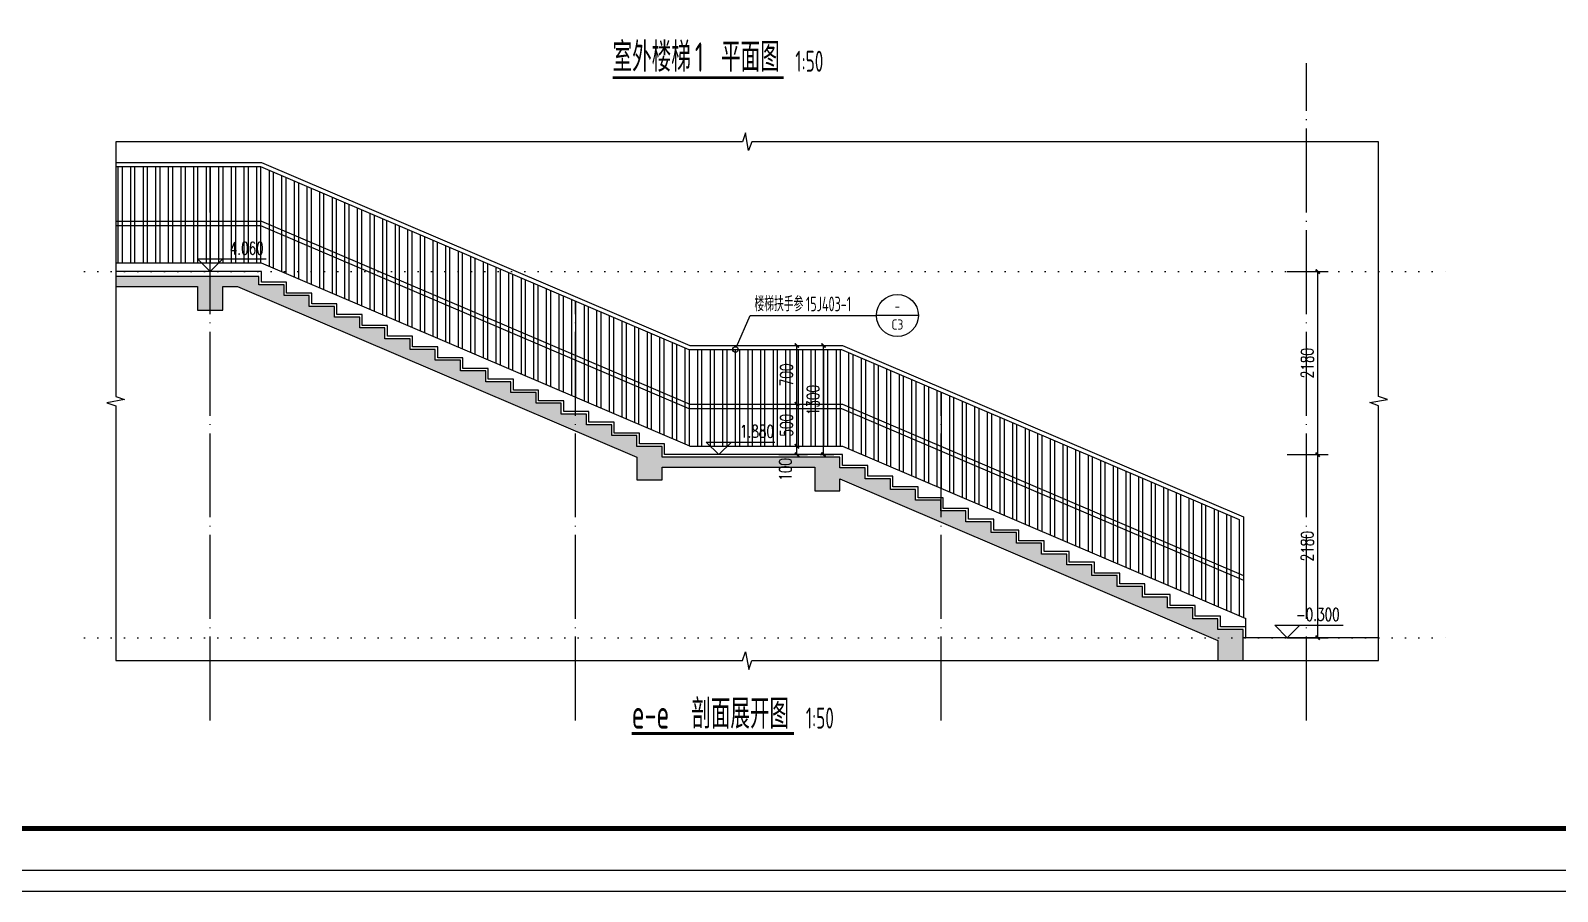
# Model space of a CAD drawing. Header units: millimetres. Extents: x -1048436 to -185795, y -983427 to 400387.
# Drawn here: x -449007 to -430829, y -688850 to -678599 of the extents above; entities that cross this region are included whole.
import ezdxf
from ezdxf.enums import TextEntityAlignment as Align

# ---------------------------------------------------------------- set-up
doc = ezdxf.new("R2010")
doc.units = ezdxf.units.MM
doc.header["$LTSCALE"] = 500
doc.linetypes.add('DOT2', pattern=[3.175, 0, -3.175])
doc.linetypes.add('DOTE', pattern=[2.42, 2, -0.2, 0.02, -0.2])
for name, color, linetype in [('C-SHET-TTLB', 11, 'Continuous'), ('PUB_DIM', 3, 'Continuous'), ('PUB_TEXT', 7, 'Continuous'), ('建-填充', 9, 'Continuous'), ('建-墙-完成面', 95, 'Continuous'), ('建-墙-混凝土墙', 6, 'Continuous'), ('建-文字', 4, 'Continuous'), ('建-楼层线', 1, 'DOT2'), ('建-楼梯-扶手栏杆', 3, 'Continuous'), ('建-符号', 13, 'Continuous'), ('建-轴线', 16, 'DOTE')]:
    doc.layers.add(name, color=color, linetype=linetype)
doc.styles.add('_TCH_DIM', font='SIMPLEX', dxfattribs={"bigfont": 'GBCBIG'})
doc.styles.add('_TCH_DIM_T3', font='SIMPLEX', dxfattribs={"width": 0.705882, "bigfont": 'GBCBIG'})
doc.styles.add('ECADI', font='hzs.shx', dxfattribs={"width": 0.7, "bigfont": 'hztxt.shx'})
doc.styles.add('XD2008', font='xd-hzs.shx', dxfattribs={"width": 0.7, "bigfont": 'xd-hztxt.shx'})
doc.dimstyles.new('_TCH_ARCH&&50', dxfattribs={"dimtxt": 148.75, "dimasz": 50, "dimexe": 125, "dimexo": 150, "dimgap": 50, "dimtad": 1, "dimdec": 0, "dimzin": 0, "dimdsep": 46, "dimtxsty": '_TCH_DIM_T3', "dimblk": 'ARCHTICK', "dimcen": 0.09, "dimclrt": 7, "dimazin": 2, "dimtfac": 1, "dimtdec": 0, "dimtix": 1, "dimtmove": 2, "dimatfit": 3, "dimldrblk": 'ARCHTICK', "dimfxl": 1, "dimtolj": 1, "dimtzin": 0, "dimarcsym": 0})

# ---------------------------------------------------------------- blocks, each defined once
blk = doc.blocks.new('集团图框A1')
at = {"layer": 'C-SHET-TTLB'}
for points in [[(1095.85, -95.53), (1095.85, -699.53), (244.85, -699.53), (244.85, -95.53)], [(1090.85, -100.53), (1090.85, -694.53), (249.85, -694.53), (249.85, -100.53)]]:
    blk.add_lwpolyline(points, close=True, dxfattribs=at)
at = {"layer": 'C-SHET-TTLB', "const_width": 1.2}
blk.add_lwpolyline([(268.25, -110.53), (1080.85, -110.53), (1080.85, -684.53), (268.25, -684.53)], close=True, dxfattribs=at)
at = {"color": 2, "style": 'ECADI', "width": 0.7}
for tag, p in [('序号1', (1009.72, -381.88)), ('记要1', (1037.92, -381.9)), ('日期1', (1073.26, -381.71)), ('序号2', (1009.72, -387.77)), ('记要2', (1037.92, -387.79)), ('日期2', (1073.26, -387.6)), ('序号3', (1009.72, -393.63)), ('记要3', (1037.92, -393.65)), ('日期3', (1073.26, -393.46)), ('序号4', (1009.72, -399.51)), ('记要4', (1037.92, -399.53)), ('日期4', (1073.26, -399.35)), ('合作设计单位', (1042.53, -542.75)), ('审定人', (1041.84, -561.74)), ('审核人', (1041.84, -571.23)), ('设计总负责人', (1041.84, -580.99)), ('专业负责人', (1041.84, -591.72)), ('校对人', (1041.84, -601.96)), ('设计人', (1041.84, -611.83)), ('建设单位上', (1044.38, -619.93)), ('建设单位中', (1044.38, -623.89)), ('建设单位下', (1044.38, -627.74)), ('项目名称上', (1044.35, -632.3)), ('项目名称中', (1044.35, -636.38)), ('项目名称下', (1044.35, -640.33)), ('子项', (1043.59, -646.93)), ('图名上', (1044.47, -653.59)), ('图名中', (1044.47, -657.5)), ('图名下', (1044.47, -661.62)), ('工程编号', (1027.1, -667.58)), ('阶段', (1063.92, -667.61)), ('比例', (1025.96, -674.19)), ('专业', (1063.72, -673.97)), ('日期', (1026.1, -680.73)), ('图别、图号', (1066.05, -680.84))]:
    blk.add_attdef(tag, text='', height=3.5, dxfattribs=at).set_placement(p, align=Align.MIDDLE)
blk = doc.blocks.new('A1')
blk.add_blockref('集团图框A1', (-609654.51, -640037.88))
blk = doc.blocks.new('_ArchTick')
at = {"color": 0, "linetype": 'ByBlock', "const_width": 0.4}
blk.add_lwpolyline([(-0.5, -0.5), (0.5, 0.5)], dxfattribs=at)
blk = doc.blocks.new('*D988')
at = {"layer": 'Defpoints', "color": 0, "transparency": 16777216}
for p in [(-439758, -682349), (-439567, -682349), (-439758, -683649)]:
    blk.add_point(p, dxfattribs=at)
at = {"layer": 'PUB_DIM', "color": 0, "lineweight": -2, "transparency": 16777216}
for p, q in [((-439608, -682349), (-439442, -682349)), ((-439567, -683649), (-439567, -682349)), ((-439608, -683649), (-439442, -683649))]:
    blk.add_line(p, q, dxfattribs=at)
at = {"layer": 'PUB_DIM', "color": 0, "lineweight": -2, "transparency": 16777216, "xscale": 50, "yscale": 50, "zscale": 50}
for p, rotation in [((-439567, -682349), 90), ((-439567, -683649), 270)]:
    blk.add_blockref('_ArchTick', p, dxfattribs=dict(at, rotation=rotation))
at = {"layer": 'PUB_DIM', "color": 7, "transparency": 16777216, "insert": (-439691, -682999), "char_height": 148.8, "attachment_point": 5, "rotation": 90, "style": '_TCH_DIM_T3'}
blk.add_mtext('\\A1;1300', dxfattribs=at)
blk = doc.blocks.new('*D1025')
at = {"layer": 'Defpoints', "color": 0, "transparency": 16777216}
for p in [(-440250, -682349), (-439883, -682349), (-440250, -683049)]:
    blk.add_point(p, dxfattribs=at)
at = {"layer": 'PUB_DIM', "color": 0, "lineweight": -2, "transparency": 16777216}
for p, q in [((-440100, -682349), (-439758, -682349)), ((-439883, -683049), (-439883, -682349)), ((-440100, -683049), (-439758, -683049))]:
    blk.add_line(p, q, dxfattribs=at)
at = {"layer": 'PUB_DIM', "color": 0, "lineweight": -2, "transparency": 16777216, "xscale": 50, "yscale": 50, "zscale": 50}
for p, rotation in [((-439883, -682349), 90), ((-439883, -683049), 270)]:
    blk.add_blockref('_ArchTick', p, dxfattribs=dict(at, rotation=rotation))
at = {"layer": 'PUB_DIM', "color": 7, "transparency": 16777216, "insert": (-440008, -682699), "char_height": 148.8, "attachment_point": 5, "rotation": 90, "style": '_TCH_DIM_T3'}
blk.add_mtext('\\A1;700', dxfattribs=at)
blk = doc.blocks.new('*D1026')
at = {"layer": 'Defpoints', "color": 0, "transparency": 16777216}
for p in [(-440250, -683049), (-439883, -683049), (-440250, -683549)]:
    blk.add_point(p, dxfattribs=at)
at = {"layer": 'PUB_DIM', "color": 0, "lineweight": -2, "transparency": 16777216}
for p, q in [((-440100, -683049), (-439758, -683049)), ((-439883, -683549), (-439883, -683049)), ((-440100, -683549), (-439758, -683549))]:
    blk.add_line(p, q, dxfattribs=at)
at = {"layer": 'PUB_DIM', "color": 0, "lineweight": -2, "transparency": 16777216, "xscale": 50, "yscale": 50, "zscale": 50}
for p, rotation in [((-439883, -683049), 90), ((-439883, -683549), 270)]:
    blk.add_blockref('_ArchTick', p, dxfattribs=dict(at, rotation=rotation))
at = {"layer": 'PUB_DIM', "color": 7, "transparency": 16777216, "insert": (-440008, -683299), "char_height": 148.8, "attachment_point": 5, "rotation": 90, "style": '_TCH_DIM_T3'}
blk.add_mtext('\\A1;500', dxfattribs=at)
blk = doc.blocks.new('*D1027')
at = {"layer": 'Defpoints', "color": 0, "transparency": 16777216}
for p in [(-440250, -683549), (-440250, -683649), (-439883, -683549)]:
    blk.add_point(p, dxfattribs=at)
at = {"layer": 'PUB_DIM', "color": 0, "lineweight": -2, "transparency": 16777216}
for p, q in [((-440100, -683549), (-439758, -683549)), ((-440100, -683649), (-439758, -683649)), ((-439883, -683649), (-439883, -683549))]:
    blk.add_line(p, q, dxfattribs=at)
at = {"layer": 'PUB_DIM', "color": 0, "lineweight": -2, "transparency": 16777216, "xscale": 50, "yscale": 50, "zscale": 50}
for p, rotation in [((-439883, -683549), 90), ((-439883, -683649), 270)]:
    blk.add_blockref('_ArchTick', p, dxfattribs=dict(at, rotation=rotation))
at = {"layer": 'PUB_DIM', "color": 7, "transparency": 16777216, "insert": (-440021, -683824), "char_height": 148.8, "attachment_point": 5, "rotation": 90, "style": '_TCH_DIM_T3'}
blk.add_mtext('\\A1;100', dxfattribs=at)
blk = doc.blocks.new('*D1028')
at = {"layer": 'Defpoints', "color": 0, "transparency": 16777216}
for p in [(-434195, -683649), (-433683, -683649), (-434195, -685829)]:
    blk.add_point(p, dxfattribs=at)
at = {"layer": 'PUB_DIM', "color": 0, "lineweight": -2, "transparency": 16777216}
for p, q in [((-434045, -683649), (-433558, -683649)), ((-433683, -685829), (-433683, -683649)), ((-434045, -685829), (-433558, -685829))]:
    blk.add_line(p, q, dxfattribs=at)
at = {"layer": 'PUB_DIM', "color": 0, "lineweight": -2, "transparency": 16777216, "xscale": 50, "yscale": 50, "zscale": 50}
for p, rotation in [((-433683, -683649), 90), ((-433683, -685829), 270)]:
    blk.add_blockref('_ArchTick', p, dxfattribs=dict(at, rotation=rotation))
at = {"layer": 'PUB_DIM', "color": 7, "transparency": 16777216, "insert": (-433807, -684739), "char_height": 148.8, "attachment_point": 5, "rotation": 90, "style": '_TCH_DIM_T3'}
blk.add_mtext('\\A1;2180', dxfattribs=at)
blk = doc.blocks.new('*D1029')
at = {"layer": 'Defpoints', "color": 0, "transparency": 16777216}
for p in [(-434195, -681469), (-433683, -681469), (-434195, -683649)]:
    blk.add_point(p, dxfattribs=at)
at = {"layer": 'PUB_DIM', "color": 0, "lineweight": -2, "transparency": 16777216}
for p, q in [((-434045, -681469), (-433558, -681469)), ((-433683, -683649), (-433683, -681469)), ((-434045, -683649), (-433558, -683649))]:
    blk.add_line(p, q, dxfattribs=at)
at = {"layer": 'PUB_DIM', "color": 0, "lineweight": -2, "transparency": 16777216, "xscale": 50, "yscale": 50, "zscale": 50}
for p, rotation in [((-433683, -681469), 90), ((-433683, -683649), 270)]:
    blk.add_blockref('_ArchTick', p, dxfattribs=dict(at, rotation=rotation))
at = {"layer": 'PUB_DIM', "color": 7, "transparency": 16777216, "insert": (-433807, -682559), "char_height": 148.8, "attachment_point": 5, "rotation": 90, "style": '_TCH_DIM_T3'}
blk.add_mtext('\\A1;2180', dxfattribs=at)

msp = doc.modelspace()

# ---------------------------------------------------------------- hatches: boundary and pattern name
at = {"layer": '建-填充'}
h = msp.add_hatch(dxfattribs=at)
h.set_pattern_fill('钢筋混凝土', color=256, scale=50, style=0)
h.set_pattern_definition([(45, (0, 0), (-88.388348, 88.388348), []), (50, (0, 0), (358.63009, -31.37607), [37.5, -412.5]), (355, (0, 0), (-69.37567, 376.09607), [30, -330]), (100.4514, (29.9, -2.6), (289.25469, 344.71977), [31.8701, -350.57106]), (46.1842, (0, 100), (533.62052, -82.7595), [56.25, -618.75]), (96.6356, (44.47, 93.1), (467.33135, 487.05894), [47.80514, -525.8565]), (351.1842, (0, 100), (467.33097, 487.0593), [45, -495]), (21, (50, 75), (298.45353, -201.30945), [37.5, -412.5]), (326, (50, 75), (121.65767, 362.57502), [30, -330]), (71.4514, (74.87, 58.22), (420.11131, 161.26525), [31.8701, -350.57106]), (37.5, (0, 0), (6.079928, 166.446927), [0, -326, 0, -335, 0, -331.25]), (7.5, (0, 0), (131.53477, 197.205856), [0, -191, 0, -318.5, 0, -126.25]), (327.5, (-111.5, 0), (266.911218, -11.277436), [0, -125, 0, -390, 0, -517.5]), (317.5, (-161.5, 0), (291.593085, 50.05249), [0, -162.5, 0, -259, 0, -367.5])])
h.paths.add_polyline_path([(-446717.7, -681648.7), (-446543, -681648.7), (-441788.6, -683680.9), (-441788.6, -683950.4), (-441488.6, -683950.4), (-441488.6, -683798.7), (-439670.6, -683798.7), (-439670.6, -684078.7), (-439370.6, -684078.7), (-439370.6, -683937.4), (-434946.1, -685828.7), (-434570.6, -685828.7), (-434570.6, -685730.4), (-434870.6, -685730.4), (-434870.6, -685602.2), (-435170.6, -685602.2), (-435170.6, -685474), (-435470.6, -685474), (-435470.6, -685345.7), (-435770.6, -685345.7), (-435770.6, -685217.5), (-436070.6, -685217.5), (-436070.6, -685089.3), (-436370.6, -685089.3), (-436370.6, -684961), (-436670.6, -684961), (-436670.6, -684832.8), (-436970.6, -684832.8), (-436970.6, -684704.6), (-437270.6, -684704.6), (-437270.6, -684576.3), (-437570.6, -684576.3), (-437570.6, -684448.1), (-437870.6, -684448.1), (-437870.6, -684319.8), (-438170.6, -684319.8), (-438170.6, -684191.6), (-438470.6, -684191.6), (-438470.6, -684063.4), (-438770.6, -684063.4), (-438770.6, -683935.1), (-439070.6, -683935.1), (-439070.6, -683806.9), (-439370.6, -683806.9), (-439370.6, -683678.7), (-441488.6, -683678.7), (-441488.6, -683550.4), (-441788.6, -683550.4), (-441788.6, -683422.2), (-442088.6, -683422.2), (-442088.6, -683294), (-442388.6, -683294), (-442388.6, -683165.7), (-442688.6, -683165.7), (-442688.6, -683037.5), (-442988.6, -683037.5), (-442988.6, -682909.3), (-443288.6, -682909.3), (-443288.6, -682781), (-443588.6, -682781), (-443588.6, -682652.8), (-443888.6, -682652.8), (-443888.6, -682524.6), (-444188.6, -682524.6), (-444188.6, -682396.3), (-444488.6, -682396.3), (-444488.6, -682268.1), (-444788.6, -682268.1), (-444788.6, -682139.8), (-445088.6, -682139.8), (-445088.6, -682011.6), (-445388.6, -682011.6), (-445388.6, -681883.4), (-445688.6, -681883.4), (-445688.6, -681755.1), (-445988.6, -681755.1), (-445988.6, -681626.9), (-446288.6, -681626.9), (-446288.6, -681528.7), (-447992.9, -681528.7), (-447992.9, -681648.7), (-447017.7, -681648.7), (-447017.7, -681928.7), (-446717.7, -681928.7)])
h.paths.add_polyline_path([(-434570.6, -685828.7), (-434946.1, -685828.7), (-434870.6, -685860.9), (-434870.6, -686100.5), (-434570.6, -686100.5)])

# ---------------------------------------------------------------- linework, layer by layer
for p, q in [((-446258.6, -681368.7), (-447992.9, -681368.7)), ((-441158.6, -683548.7), (-446258.6, -681368.7)), ((-441158.6, -683548.7), (-439340.6, -683548.7)), ((-439340.6, -683548.7), (-434540.6, -685600.4)), ((-434540.6, -685700.4), (-434540.6, -685600.4)), ((-434540.6, -685828.7), (-434570.6, -685828.7))]:
    msp.add_line(p, q)
at = {"layer": '建-墙-完成面'}
msp.add_lwpolyline([(-432959.2, -685828.7), (-434540.6, -685828.7), (-434540.6, -685700.4), (-434840.6, -685700.4), (-434840.6, -685572.2), (-435140.6, -685572.2), (-435140.6, -685444), (-435440.6, -685444), (-435440.6, -685315.7), (-435740.6, -685315.7), (-435740.6, -685187.5), (-436040.6, -685187.5), (-436040.6, -685059.3), (-436340.6, -685059.3), (-436340.6, -684931), (-436640.6, -684931), (-436640.6, -684802.8), (-436940.6, -684802.8), (-436940.6, -684674.6), (-437240.6, -684674.6), (-437240.6, -684546.3), (-437540.6, -684546.3), (-437540.6, -684418.1), (-437840.6, -684418.1), (-437840.6, -684289.8), (-438140.6, -684289.8), (-438140.6, -684161.6), (-438440.6, -684161.6), (-438440.6, -684033.4), (-438740.6, -684033.4), (-438740.6, -683905.1), (-439040.6, -683905.1), (-439040.6, -683776.9), (-439340.6, -683776.9), (-439340.6, -683648.7), (-441458.6, -683648.7), (-441458.6, -683520.4), (-441758.6, -683520.4), (-441758.6, -683392.2), (-442058.6, -683392.2), (-442058.6, -683264), (-442358.6, -683264), (-442358.6, -683135.7), (-442658.6, -683135.7), (-442658.6, -683007.5), (-442958.6, -683007.5), (-442958.6, -682879.3), (-443258.6, -682879.3), (-443258.6, -682751), (-443558.6, -682751), (-443558.6, -682622.8), (-443858.6, -682622.8), (-443858.6, -682494.6), (-444158.6, -682494.6), (-444158.6, -682366.3), (-444458.6, -682366.3), (-444458.6, -682238.1), (-444758.6, -682238.1), (-444758.6, -682109.8), (-445058.6, -682109.8), (-445058.6, -681981.6), (-445358.6, -681981.6), (-445358.6, -681853.4), (-445658.6, -681853.4), (-445658.6, -681725.1), (-445958.6, -681725.1), (-445958.6, -681596.9), (-446258.6, -681596.9), (-446258.6, -681468.7), (-447992.9, -681468.7)], dxfattribs=at)
at = {"layer": '建-墙-混凝土墙'}
for points in [[(-434570.6, -686100.5), (-434570.6, -685730.4), (-434870.6, -685730.4), (-434870.6, -685602.2), (-435170.6, -685602.2), (-435170.6, -685474), (-435470.6, -685474), (-435470.6, -685345.7), (-435770.6, -685345.7), (-435770.6, -685217.5), (-436070.6, -685217.5), (-436070.6, -685089.3), (-436370.6, -685089.3), (-436370.6, -684961), (-436670.6, -684961), (-436670.6, -684832.8), (-436970.6, -684832.8), (-436970.6, -684704.6), (-437270.6, -684704.6), (-437270.6, -684576.3), (-437570.6, -684576.3), (-437570.6, -684448.1), (-437870.6, -684448.1), (-437870.6, -684319.8), (-438170.6, -684319.8), (-438170.6, -684191.6), (-438470.6, -684191.6), (-438470.6, -684063.4), (-438770.6, -684063.4), (-438770.6, -683935.1), (-439070.6, -683935.1), (-439070.6, -683806.9), (-439370.6, -683806.9), (-439370.6, -683678.7), (-441488.6, -683678.7), (-441488.6, -683550.4), (-441788.6, -683550.4), (-441788.6, -683422.2), (-442088.6, -683422.2), (-442088.6, -683294), (-442388.6, -683294), (-442388.6, -683165.7), (-442688.6, -683165.7), (-442688.6, -683037.5), (-442988.6, -683037.5), (-442988.6, -682909.3), (-443288.6, -682909.3), (-443288.6, -682781), (-443588.6, -682781), (-443588.6, -682652.8), (-443888.6, -682652.8), (-443888.6, -682524.6), (-444188.6, -682524.6), (-444188.6, -682396.3), (-444488.6, -682396.3), (-444488.6, -682268.1), (-444788.6, -682268.1), (-444788.6, -682139.8), (-445088.6, -682139.8), (-445088.6, -682011.6), (-445388.6, -682011.6), (-445388.6, -681883.4), (-445688.6, -681883.4), (-445688.6, -681755.1), (-445988.6, -681755.1), (-445988.6, -681626.9), (-446288.6, -681626.9), (-446288.6, -681528.7), (-447992.9, -681528.7)], [(-447992.9, -681648.7), (-447017.7, -681648.7), (-447017.7, -681928.7), (-446717.7, -681928.7), (-446717.7, -681648.7), (-446543, -681648.7), (-441788.6, -683680.9), (-441788.6, -683950.4), (-441488.6, -683950.4), (-441488.6, -683798.7), (-439670.6, -683798.7), (-439670.6, -684078.7), (-439370.6, -684078.7), (-439370.6, -683937.4), (-434870.6, -685860.9), (-434870.6, -686100.5)]]:
    msp.add_lwpolyline(points, dxfattribs=at)
at = {"layer": '建-楼层线', "ltscale": 0.1}
for p, q in [((-448365, -681468.7), (-432048.4, -681468.7)), ((-448365, -685828.7), (-432048.4, -685828.7))]:
    msp.add_line(p, q, dxfattribs=at)
at = {"layer": '建-楼梯-扶手栏杆'}
for p, q in [((-447967.7, -680218.7), (-447967.7, -681368.7)), ((-447917.7, -680218.7), (-447917.7, -681368.7)), ((-447817.7, -680218.7), (-447817.7, -681368.7)), ((-447767.7, -680218.7), (-447767.7, -681368.7)), ((-447667.7, -680218.7), (-447667.7, -681368.7)), ((-447617.7, -680218.7), (-447617.7, -681368.7)), ((-447517.7, -680218.7), (-447517.7, -681368.7)), ((-447467.7, -680218.7), (-447467.7, -681368.7)), ((-447367.7, -680218.7), (-447367.7, -681368.7)), ((-447317.7, -680218.7), (-447317.7, -681368.7)), ((-447217.7, -680218.7), (-447217.7, -681368.7)), ((-447167.7, -680218.7), (-447167.7, -681368.7)), ((-447067.7, -680218.7), (-447067.7, -681368.7)), ((-447017.7, -680218.7), (-447017.7, -681368.7)), ((-446917.7, -680218.7), (-446917.7, -681368.7)), ((-446867.7, -680218.7), (-446867.7, -681368.7)), ((-446767.7, -680218.7), (-446767.7, -681368.7)), ((-446717.7, -680218.7), (-446717.7, -681368.7)), ((-446617.7, -680218.7), (-446617.7, -681368.7)), ((-446567.7, -680218.7), (-446567.7, -681368.7)), ((-446467.7, -680218.7), (-446467.7, -681368.7)), ((-446417.7, -680218.7), (-446417.7, -681368.7)), ((-446317.7, -680218.7), (-446317.7, -681368.7)), ((-446267.7, -680219.2), (-446267.7, -681368.7)), ((-446167.7, -680261.9), (-446167.7, -681407.5)), ((-446117.7, -680283.3), (-446117.7, -681428.9)), ((-446017.7, -680326), (-446017.7, -681471.7)), ((-445967.7, -680347.4), (-445967.7, -681493)), ((-445867.7, -680390.1), (-445867.7, -681535.8)), ((-445817.7, -680411.5), (-445817.7, -681557.1)), ((-445717.7, -680454.3), (-445717.7, -681599.9)), ((-445667.7, -680475.6), (-445667.7, -681621.3)), ((-445567.7, -680518.4), (-445567.7, -681664)), ((-445517.7, -680539.8), (-445517.7, -681685.4)), ((-445417.7, -680582.5), (-445417.7, -681728.1)), ((-445367.7, -680603.9), (-445367.7, -681749.5)), ((-445267.7, -680646.6), (-445267.7, -681792.2)), ((-445217.7, -680668), (-445217.7, -681813.6)), ((-445117.7, -680710.7), (-445117.7, -681856.4)), ((-445067.7, -680732.1), (-445067.7, -681877.7)), ((-444967.7, -680774.9), (-444967.7, -681920.5)), ((-444917.7, -680796.2), (-444917.7, -681941.8)), ((-444817.7, -680839), (-444817.7, -681984.6)), ((-444767.7, -680860.3), (-444767.7, -682006)), ((-444667.7, -680903.1), (-444667.7, -682048.7)), ((-444617.7, -680924.5), (-444617.7, -682070.1)), ((-444517.7, -680967.2), (-444517.7, -682112.8)), ((-444467.7, -680988.6), (-444467.7, -682134.2)), ((-444367.7, -681031.3), (-444367.7, -682176.9)), ((-444317.7, -681052.7), (-444317.7, -682198.3)), ((-444217.7, -681095.4), (-444217.7, -682241.1)), ((-444167.7, -681116.8), (-444167.7, -682262.4)), ((-444067.7, -681159.6), (-444067.7, -682305.2)), ((-444017.7, -681180.9), (-444017.7, -682326.6)), ((-443917.7, -681223.7), (-443917.7, -682369.3)), ((-443867.7, -681245), (-443867.7, -682390.7)), ((-443767.7, -681287.8), (-443767.7, -682433.4)), ((-443717.7, -681309.2), (-443717.7, -682454.8)), ((-443617.7, -681351.9), (-443617.7, -682497.5)), ((-443567.7, -681373.3), (-443567.7, -682518.9)), ((-443467.7, -681416), (-443467.7, -682561.7)), ((-443417.7, -681437.4), (-443417.7, -682583)), ((-443317.7, -681480.1), (-443317.7, -682625.8)), ((-443267.7, -681501.5), (-443267.7, -682647.1)), ((-443167.7, -681544.3), (-443167.7, -682689.9)), ((-443117.7, -681565.6), (-443117.7, -682711.3)), ((-443017.7, -681608.4), (-443017.7, -682754)), ((-442967.7, -681629.8), (-442967.7, -682775.4)), ((-442867.7, -681672.5), (-442867.7, -682818.1)), ((-442817.7, -681693.9), (-442817.7, -682839.5)), ((-442717.7, -681736.6), (-442717.7, -682882.2)), ((-442667.7, -681758), (-442667.7, -682903.6)), ((-442567.7, -681800.7), (-442567.7, -682946.4)), ((-442517.7, -681822.1), (-442517.7, -682967.7)), ((-442417.7, -681864.9), (-442417.7, -683010.5)), ((-442367.7, -681886.2), (-442367.7, -683031.8)), ((-442267.7, -681929), (-442267.7, -683074.6)), ((-442217.7, -681950.3), (-442217.7, -683096)), ((-442117.7, -681993.1), (-442117.7, -683138.7)), ((-442067.7, -682014.5), (-442067.7, -683160.1)), ((-441967.7, -682057.2), (-441967.7, -683202.8)), ((-441917.7, -682078.6), (-441917.7, -683224.2)), ((-441817.7, -682121.3), (-441817.7, -683266.9)), ((-441767.7, -682142.7), (-441767.7, -683288.3)), ((-441667.7, -682185.4), (-441667.7, -683331.1)), ((-441617.7, -682206.8), (-441617.7, -683352.4)), ((-441517.7, -682249.6), (-441517.7, -683395.2)), ((-441467.7, -682270.9), (-441467.7, -683416.6)), ((-441367.7, -682313.7), (-441367.7, -683459.3)), ((-441317.7, -682335), (-441317.7, -683480.7)), ((-441217.7, -682377.8), (-441217.7, -683523.4)), ((-441167.7, -682398.7), (-441167.7, -683544.8)), ((-441067.7, -682398.7), (-441067.7, -683548.7)), ((-441017.7, -682398.7), (-441017.7, -683548.7)), ((-440917.7, -682398.7), (-440917.7, -683548.7)), ((-440867.7, -682398.7), (-440867.7, -683548.7)), ((-440767.7, -682398.7), (-440767.7, -683548.7)), ((-440717.7, -682398.7), (-440717.7, -683548.7)), ((-440617.7, -682398.7), (-440617.7, -683548.7)), ((-440567.7, -682398.7), (-440567.7, -683548.7)), ((-440467.7, -682398.7), (-440467.7, -683548.7)), ((-440417.7, -682398.7), (-440417.7, -683548.7)), ((-440317.7, -682398.7), (-440317.7, -683548.7)), ((-440267.7, -682398.7), (-440267.7, -683548.7)), ((-440167.7, -682398.7), (-440167.7, -683548.7)), ((-440117.7, -682398.7), (-440117.7, -683548.7)), ((-440017.7, -682398.7), (-440017.7, -683548.7)), ((-439967.7, -682398.7), (-439967.7, -683548.7)), ((-439867.7, -682398.7), (-439867.7, -683548.7)), ((-439817.7, -682398.7), (-439817.7, -683548.7)), ((-439717.7, -682398.7), (-439717.7, -683548.7)), ((-439667.7, -682398.7), (-439667.7, -683548.7)), ((-439567.7, -682398.7), (-439567.7, -683548.7)), ((-439517.7, -682398.7), (-439517.7, -683548.7)), ((-439417.7, -682398.7), (-439417.7, -683548.7)), ((-439367.7, -682398.7), (-439367.7, -683548.7)), ((-439267.7, -682434.2), (-439267.7, -683579.8)), ((-439217.7, -682455.6), (-439217.7, -683601.2)), ((-439117.7, -682498.3), (-439117.7, -683644)), ((-439067.7, -682519.7), (-439067.7, -683665.3)), ((-438967.7, -682562.5), (-438967.7, -683708.1)), ((-438917.7, -682583.8), (-438917.7, -683729.4)), ((-438817.7, -682626.6), (-438817.7, -683772.2)), ((-438767.7, -682647.9), (-438767.7, -683793.6)), ((-438667.7, -682690.7), (-438667.7, -683836.3)), ((-438617.7, -682712.1), (-438617.7, -683857.7)), ((-438517.7, -682754.8), (-438517.7, -683900.4)), ((-438467.7, -682776.2), (-438467.7, -683921.8)), ((-438367.7, -682818.9), (-438367.7, -683964.5)), ((-438317.7, -682840.3), (-438317.7, -683985.9)), ((-438217.7, -682883), (-438217.7, -684028.7)), ((-438167.7, -682904.4), (-438167.7, -684050)), ((-438067.7, -682947.2), (-438067.7, -684092.8)), ((-438017.7, -682968.5), (-438017.7, -684114.2)), ((-437917.7, -683011.3), (-437917.7, -684156.9)), ((-437867.7, -683032.6), (-437867.7, -684178.3)), ((-437767.7, -683075.4), (-437767.7, -684221)), ((-437717.7, -683096.8), (-437717.7, -684242.4)), ((-437617.7, -683139.5), (-437617.7, -684285.1)), ((-437567.7, -683160.9), (-437567.7, -684306.5)), ((-437467.7, -683203.6), (-437467.7, -684349.3)), ((-437417.7, -683225), (-437417.7, -684370.6)), ((-437317.7, -683267.7), (-437317.7, -684413.4)), ((-437267.7, -683289.1), (-437267.7, -684434.7)), ((-437167.7, -683331.9), (-437167.7, -684477.5)), ((-437117.7, -683353.2), (-437117.7, -684498.9)), ((-437017.7, -683396), (-437017.7, -684541.6)), ((-436967.7, -683417.4), (-436967.7, -684563)), ((-436867.7, -683460.1), (-436867.7, -684605.7)), ((-436817.7, -683481.5), (-436817.7, -684627.1)), ((-436717.7, -683524.2), (-436717.7, -684669.8)), ((-436667.7, -683545.6), (-436667.7, -684691.2)), ((-436567.7, -683588.3), (-436567.7, -684734)), ((-436517.7, -683609.7), (-436517.7, -684755.3)), ((-436417.7, -683652.5), (-436417.7, -684798.1)), ((-436367.7, -683673.8), (-436367.7, -684819.4)), ((-436267.7, -683716.6), (-436267.7, -684862.2)), ((-436217.7, -683737.9), (-436217.7, -684883.6)), ((-436117.7, -683780.7), (-436117.7, -684926.3)), ((-436067.7, -683802.1), (-436067.7, -684947.7)), ((-435967.7, -683844.8), (-435967.7, -684990.4)), ((-435917.7, -683866.2), (-435917.7, -685011.8)), ((-435817.7, -683908.9), (-435817.7, -685054.5)), ((-435767.7, -683930.3), (-435767.7, -685075.9)), ((-435667.7, -683973), (-435667.7, -685118.7)), ((-435617.7, -683994.4), (-435617.7, -685140)), ((-435517.7, -684037.2), (-435517.7, -685182.8)), ((-435467.7, -684058.5), (-435467.7, -685204.2)), ((-435367.7, -684101.3), (-435367.7, -685246.9)), ((-435317.7, -684122.6), (-435317.7, -685268.3)), ((-435217.7, -684165.4), (-435217.7, -685311)), ((-435167.7, -684186.8), (-435167.7, -685332.4)), ((-435067.7, -684229.5), (-435067.7, -685375.1)), ((-435017.7, -684250.9), (-435017.7, -685396.5)), ((-434917.7, -684293.6), (-434917.7, -685439.3)), ((-434867.7, -684315), (-434867.7, -685460.6)), ((-434767.7, -684357.7), (-434767.7, -685503.4)), ((-434717.7, -684379.1), (-434717.7, -685524.7))]:
    msp.add_line(p, q, dxfattribs=at)
for points in [[(-447992.9, -680168.7), (-446258.6, -680168.7), (-441158.6, -682348.7), (-439340.6, -682348.7), (-434567.7, -684388.9), (-434567.7, -685588.9)], [(-447992.9, -680218.7), (-446268.8, -680218.7), (-441168.8, -682398.7), (-439350.8, -682398.7), (-434617.7, -684421.9), (-434617.7, -685567.5)], [(-447992.9, -680868.7), (-446258.6, -680868.7), (-441158.6, -683048.7), (-439340.6, -683048.7), (-434567.7, -685088.9)], [(-447992.9, -680918.7), (-446268.8, -680918.7), (-441168.8, -683098.7), (-439350.8, -683098.7), (-434567.7, -685143.2)]]:
    msp.add_lwpolyline(points, dxfattribs=at)
at = {"layer": '建-符号'}
for p, q in [((-446867.7, -681468.7), (-447017.7, -681318.7)), ((-447017.7, -681318.7), (-446200.7, -681318.7)), ((-446867.7, -681468.7), (-446717.7, -681318.7)), ((-440602.1, -682367.1), (-440441.2, -681991.8)), ((-440441.2, -681991.8), (-438937, -681991.8)), ((-438437, -681991.8), (-438937, -681991.8)), ((-440813.4, -683648.7), (-440963.4, -683498.7)), ((-440963.4, -683498.7), (-440146.4, -683498.7)), ((-440813.4, -683648.7), (-440663.4, -683498.7)), ((-434045.4, -685828.7), (-434195.4, -685678.7)), ((-434195.4, -685678.7), (-433378.4, -685678.7)), ((-434045.4, -685828.7), (-433895.4, -685678.7)), ((-432959.2, -686100.5), (-432959.2, -686100.5)), ((-432959.2, -686100.5), (-432959.2, -686100.5))]:
    msp.add_line(p, q, dxfattribs=at)
at = {"layer": '建-符号', "const_width": 35}
for points in [[(-442077.5, -679160.2), (-440042.3, -679160.2)], [(-441848.6, -686969.5), (-439917.3, -686969.5)]]:
    msp.add_lwpolyline(points, dxfattribs=at)
at = {"layer": '建-符号'}
for points in [[(-432959.2, -679923), (-440419.8, -679923), (-440458, -680028), (-440495.1, -679818), (-440532.3, -679923), (-447992.9, -679923)], [(-447992.9, -679923), (-447992.9, -682955.5), (-447887.9, -682993.7), (-448097.9, -683030.7), (-447992.9, -683068), (-447992.9, -686100.5)], [(-432959.2, -686100.5), (-432959.2, -683068), (-433064.2, -683029.7), (-432854.2, -682992.7), (-432959.2, -682955.5), (-432959.2, -679923)], [(-447992.9, -686100.5), (-440532.3, -686100.5), (-440494.1, -685995.5), (-440457.1, -686205.5), (-440419.8, -686100.5), (-432959.2, -686100.5)]]:
    msp.add_lwpolyline(points, dxfattribs=at)
for centre, radius in [((-438687, -681991.8), 250), ((-440615, -682397.2), 32.8)]:
    msp.add_circle(centre, radius, dxfattribs=at)
at = {"layer": '建-轴线'}
for p, q in [((-433817.7, -686815.2), (-433817.7, -678986.8)), ((-446867.7, -686815.2), (-446867.7, -680218.7)), ((-442517.7, -686815.2), (-442517.7, -681822.1)), ((-438167.7, -686815.2), (-438167.7, -682904.4))]:
    msp.add_line(p, q, dxfattribs=at)

# ---------------------------------------------------------------- block references
at = {"xscale": 50, "yscale": 50, "zscale": 50}
msp.add_blockref('A1', (30019214, 31348020.2), dxfattribs=at)

# ---------------------------------------------------------------- texts
at = {"layer": 'PUB_TEXT', "style": 'XD2008', "width": 0.7}
for s, height, p in [('室外楼梯', 350, (-442077.5, -679090.2)), ('1', 350, (-441097.5, -679090.2)), ('平面图', 350, (-440785.6, -679090.2)), ('1:50', 250, (-439902.3, -679090.2)), ('剖面展开图', 350, (-441140.9, -686910.5)), ('e-e', 350, (-441848.6, -686910.5)), ('1:50', 250, (-439777.3, -686910.5))]:
    msp.add_text(s, height=height, dxfattribs=at).set_placement(p)
at = {"layer": '建-文字'}
for s, height, style, width, p in [('4.060', 148.75, '_TCH_DIM', 0.705882, (-446635.7, -681266.2)), ('楼梯扶手参', 175, 'XD2008', 0.7, (-440388.7, -681942.1)), ('15J403-1', 175, 'XD2008', 0.7, (-439776.2, -681942.1)), ('1.880', 148.75, '_TCH_DIM', 0.705882, (-440561.4, -683446.2)), ('-0.300', 148.75, '_TCH_DIM', 0.705882, (-433943.4, -685626.2))]:
    msp.add_text(s, height=height, dxfattribs=dict(at, style=style, width=width)).set_placement(p)
at = {"layer": '建-文字', "style": 'XD2008'}
for s, height, width, p, p2 in [('C3', 120.47, 1.238095, (-438757.3, -682160.1), (-438616.8, -682160.1)), ('-', 133.4, 0.962963, (-438718.2, -681946), (-438655.9, -681946))]:
    msp.add_text(s, height=height, dxfattribs=dict(at, width=width)).set_placement(p, p2, align=Align.FIT)

# ---------------------------------------------------------------- dimensions: what is measured, and where the dimension line sits
at = {"layer": 'PUB_DIM'}
for p1, p2, distance, picture, middle in [((-434195.4, -683648.7), (-434195.4, -681468.7), -512.9, '*D1029', (-433806.9, -682558.7)), ((-440249.6, -683048.7), (-440249.6, -682348.7), -366.4, '*D1025', (-440007.5, -682698.7)), ((-439758.2, -683648.7), (-439758.2, -682348.7), -191.1, '*D988', (-439691.4, -682998.7)), ((-440249.6, -683548.7), (-440249.6, -683048.7), -366.4, '*D1026', (-440007.5, -683298.7)), ((-434195.4, -685828.7), (-434195.4, -683648.7), -512.9, '*D1028', (-433806.9, -684738.7))]:
    dim = msp.add_aligned_dim(p1=p1, p2=p2, distance=distance, dimstyle='_TCH_ARCH&&50', dxfattribs=at)
    dim.commit()
    dim.dimension.update_dxf_attribs({"geometry": picture, "text_midpoint": middle})
dim = msp.add_linear_dim(base=(-439883.2, -683548.7), p1=(-440249.6, -683648.7), p2=(-440249.6, -683548.7), angle=90, dimstyle='_TCH_ARCH&&50', dxfattribs=at)
dim.commit()
dim.dimension.update_dxf_attribs({"geometry": '*D1027', "text_midpoint": (-440020.7, -683823.7), "dimtype": 129})

doc.saveas('drawing.dxf')
